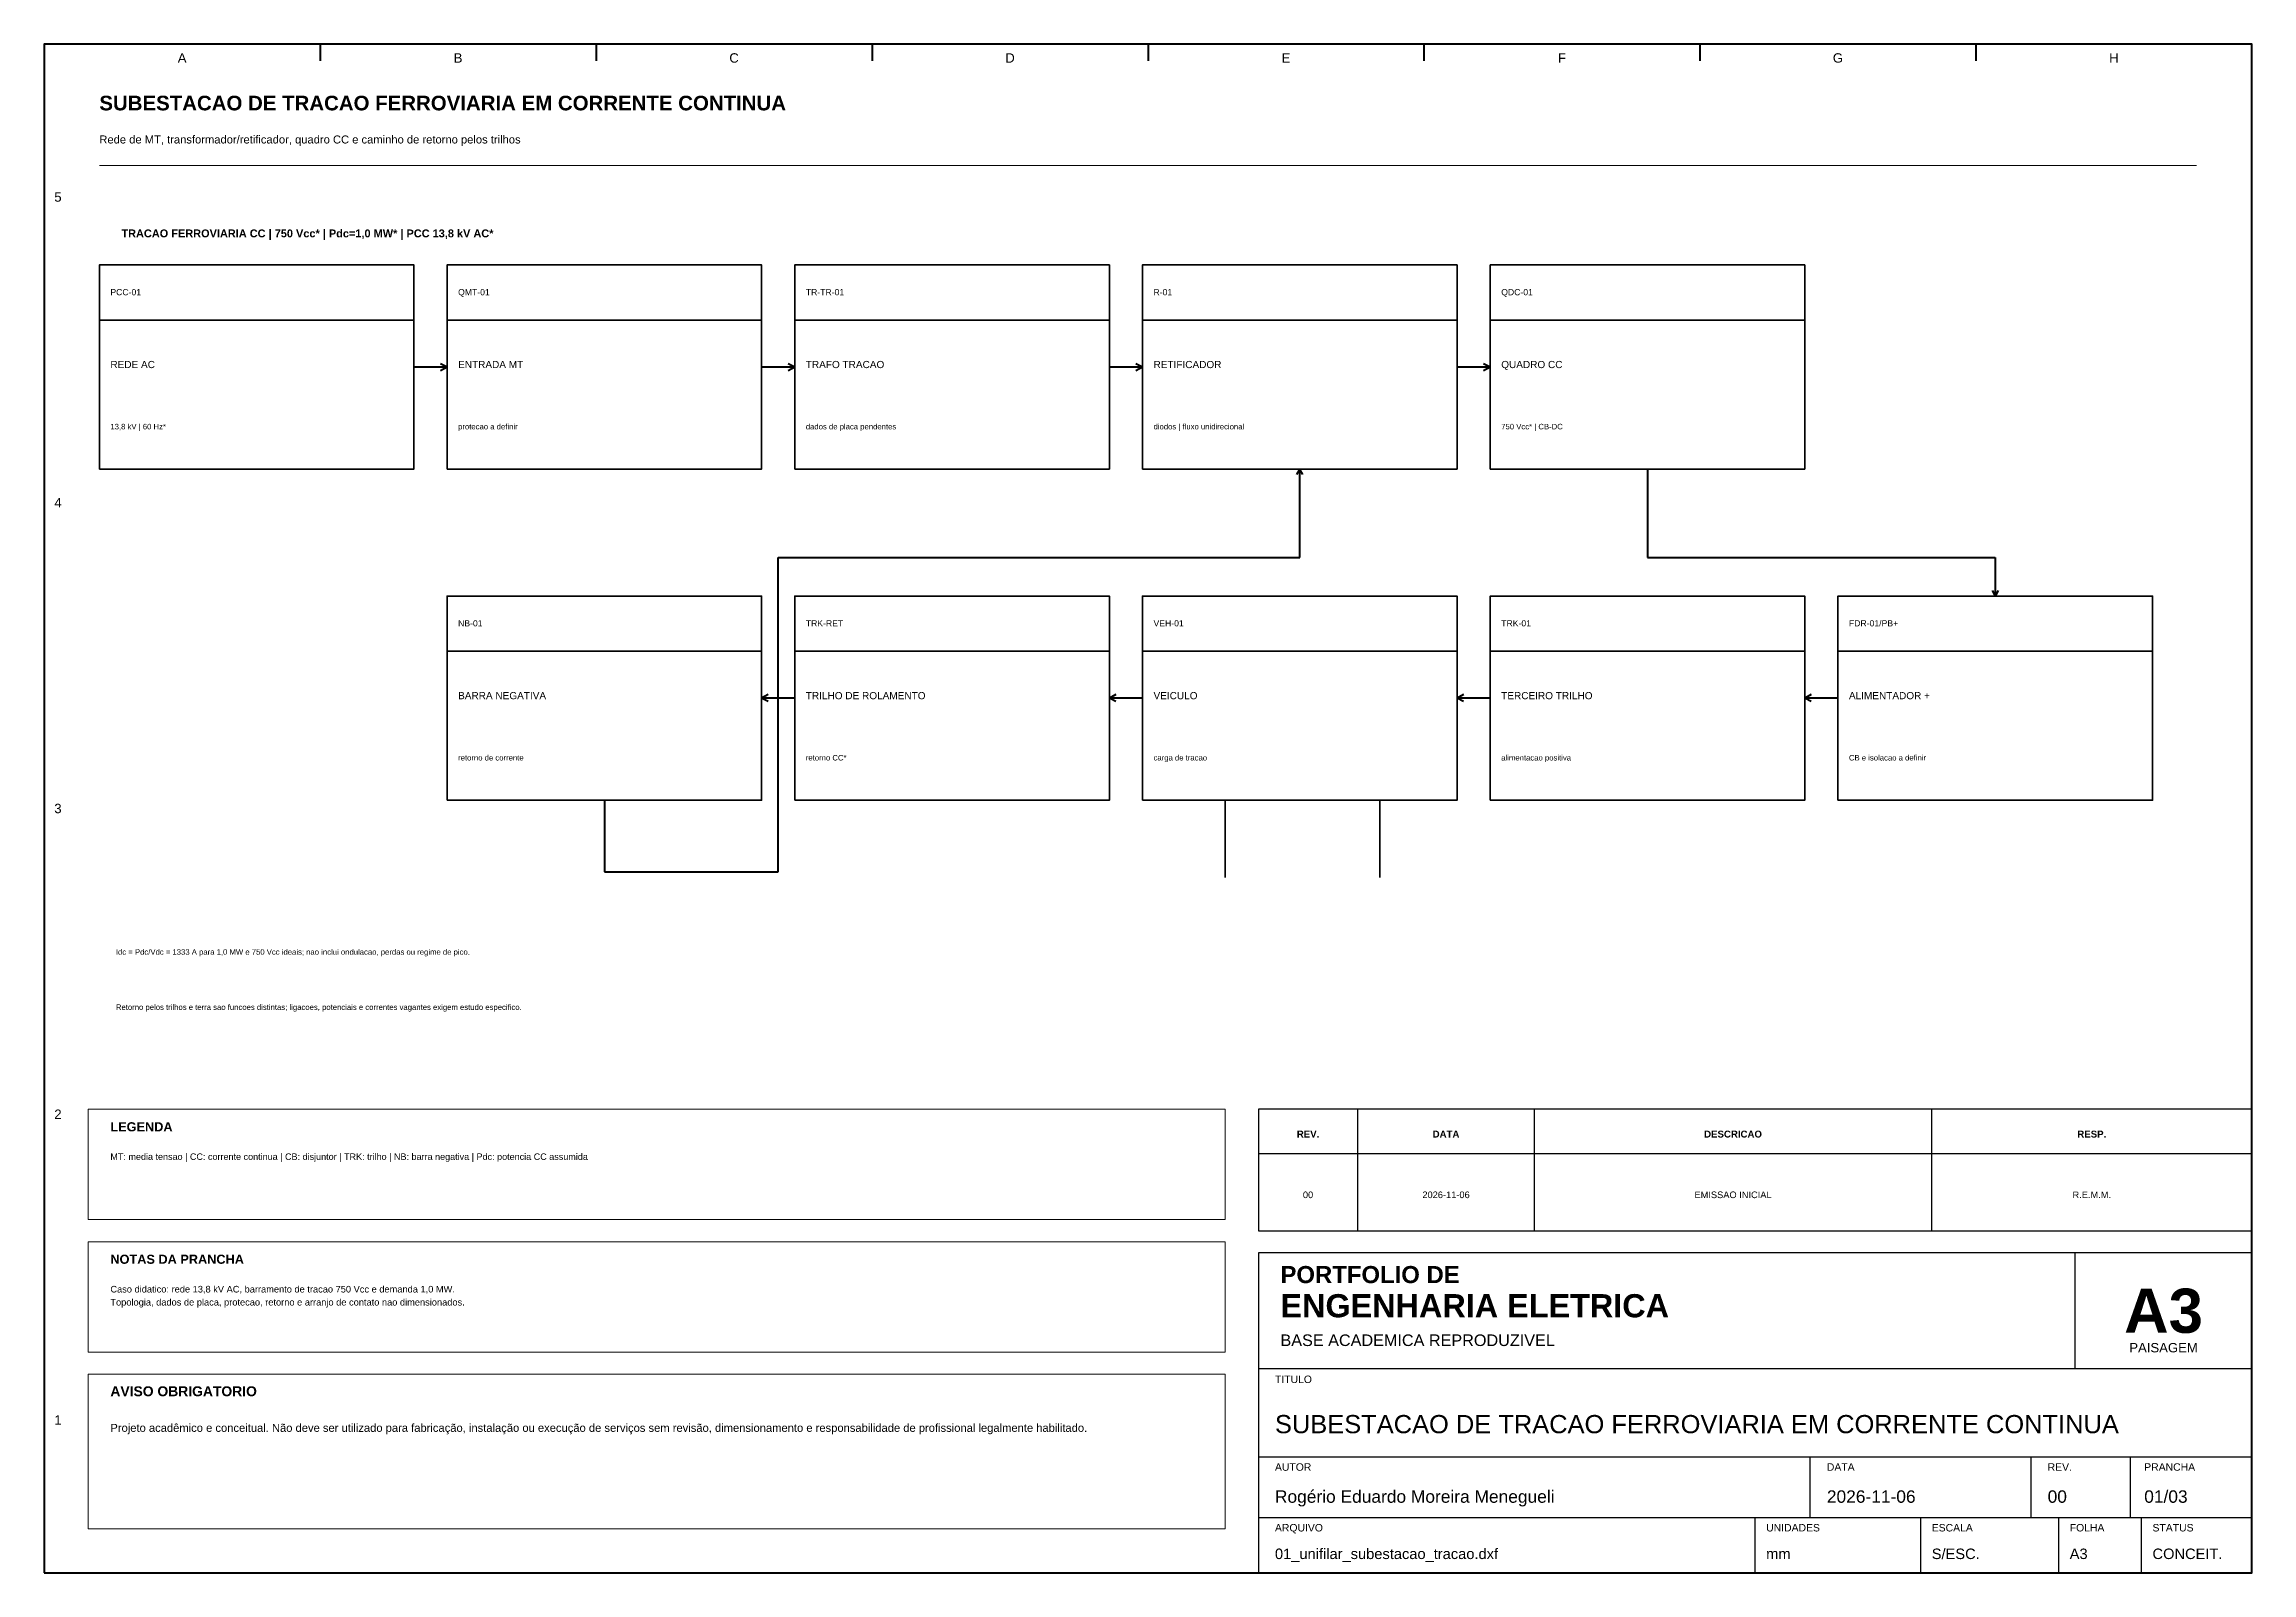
# Model space of a CAD drawing. Header units: millimetres. Extents: x 10 to 410, y 10 to 287.
import ezdxf
from ezdxf.enums import TextEntityAlignment as Align

# ---------------------------------------------------------------- set-up
doc = ezdxf.new("R2010")
doc.units = ezdxf.units.MM
for name, color, linetype, lineweight in [('00_MOLDURA', 7, 'CONTINUOUS', 50), ('01_CARIMBO', 7, 'CONTINUOUS', 25), ('02_TEXTO', 7, 'CONTINUOUS', 18), ('03_COTAS', 4, 'CONTINUOUS', 18), ('04_EQUIPAMENTOS', 2, 'CONTINUOUS', 35), ('05_POTENCIA', 1, 'CONTINUOUS', 50), ('08_CABOS', 30, 'CONTINUOUS', 35), ('12_LEGENDA', 7, 'CONTINUOUS', 18), ('13_NOTAS', 7, 'CONTINUOUS', 18)]:
    doc.layers.add(name, color=color, linetype=linetype, lineweight=lineweight)
doc.styles.add('PORTFOLIO_TEXTO', font='arial.ttf')
doc.styles.add('PORTFOLIO_TITULO', font='arialbd.ttf', dxfattribs={"width": 0.92})

# ---------------------------------------------------------------- blocks, each defined once
blk = doc.blocks.new('P20_CAIXA_EQUIPAMENTO')
blk.add_line((0, 27), (57, 27))
blk.add_lwpolyline([(0, 0), (57, 0), (57, 37), (0, 37)], close=True)
at = {"style": 'PORTFOLIO_TEXTO'}
for tag, p, height in [('TAG', (2, 31.5), 1.12), ('TITULO', (2, 18.3), 1.3), ('DADOS', (2, 7.2), 1)]:
    blk.add_attdef(tag, p, '', height=height, dxfattribs=at)
blk = doc.blocks.new('CARIMBO_A3')
at = {"layer": '01_CARIMBO'}
for p, q in [((148, 37), (148, 58)), ((0, 37), (180, 37)), ((0, 21), (180, 21)), ((100, 10), (100, 21)), ((140, 10), (140, 21)), ((158, 10), (158, 21)), ((0, 10), (180, 10)), ((90, 0), (90, 10)), ((120, 0), (120, 10)), ((145, 0), (145, 10)), ((160, 0), (160, 10))]:
    blk.add_line(p, q, dxfattribs=at)
blk.add_lwpolyline([(0, 0), (180, 0), (180, 58), (0, 58)], close=True, dxfattribs=at)
at = {"layer": '01_CARIMBO', "style": 'PORTFOLIO_TEXTO'}
for s, p in [('TITULO', (3, 34.4)), ('AUTOR', (3, 18.5)), ('DATA', (103, 18.5)), ('REV.', (143, 18.5)), ('PRANCHA', (160.5, 18.5)), ('ARQUIVO', (3, 7.5)), ('UNIDADES', (92, 7.5)), ('ESCALA', (122, 7.5)), ('FOLHA', (147, 7.5)), ('STATUS', (162, 7.5))]:
    blk.add_text(s, height=1.35, dxfattribs=at).set_placement(p)
at = {"layer": '02_TEXTO'}
for s, height, style, p in [('PORTFOLIO DE', 3.1, 'PORTFOLIO_TITULO', (4, 52.5)), ('ENGENHARIA ELETRICA', 4.2, 'PORTFOLIO_TITULO', (4, 46.3)), ('BASE ACADEMICA REPRODUZIVEL', 2.1, 'PORTFOLIO_TEXTO', (4, 41.1))]:
    blk.add_text(s, height=height, dxfattribs=dict(at, style=style)).set_placement(p)
for s, height, style, p in [('A3', 8, 'PORTFOLIO_TITULO', (164, 47.5)), ('PAISAGEM', 1.7, 'PORTFOLIO_TEXTO', (164, 40.8))]:
    blk.add_text(s, height=height, dxfattribs=dict(at, style=style)).set_placement(p, align=Align.MIDDLE_CENTER)
at = {"layer": '02_TEXTO', "style": 'PORTFOLIO_TEXTO'}
for tag, p, height in [('TITULO', (3, 25.3), 3.3), ('AUTOR', (3, 12.7), 2.25), ('DATA', (103, 12.7), 2.25), ('REVISAO', (143, 12.7), 2.25), ('PRANCHA', (160.5, 12.7), 2.25), ('ARQUIVO', (3, 2.5), 1.9), ('UNIDADES', (92, 2.5), 1.9), ('ESCALA', (122, 2.5), 1.9), ('FOLHA', (147, 2.5), 1.9), ('STATUS', (162, 2.5), 1.9)]:
    blk.add_attdef(tag, p, '', height=height, dxfattribs=at)

msp = doc.modelspace()

# ---------------------------------------------------------------- linework, layer by layer
at = {"layer": '00_MOLDURA'}
for p, q in [((60, 287), (60, 284)), ((110, 287), (110, 284)), ((160, 287), (160, 284)), ((210, 287), (210, 284)), ((260, 287), (260, 284)), ((310, 287), (310, 284)), ((360, 287), (360, 284))]:
    msp.add_line(p, q, dxfattribs=at)
msp.add_lwpolyline([(10, 10), (410, 10), (410, 287), (10, 287)], close=True, dxfattribs=at)
at = {"layer": '01_CARIMBO'}
for p, q in [((248, 72), (248, 94)), ((280, 72), (280, 94)), ((352, 72), (352, 94)), ((230, 86), (410, 86))]:
    msp.add_line(p, q, dxfattribs=at)
msp.add_lwpolyline([(230, 72), (410, 72), (410, 94), (230, 94)], close=True, dxfattribs=at)
at = {"layer": '03_COTAS'}
msp.add_line((20, 265), (400, 265), dxfattribs=at)
at = {"layer": '05_POTENCIA'}
for p, q in [((77, 228.5), (83, 228.5)), ((81.8, 229.16), (83, 228.5)), ((81.8, 227.84), (83, 228.5)), ((140, 228.5), (146, 228.5)), ((144.8, 229.16), (146, 228.5)), ((144.8, 227.84), (146, 228.5)), ((203, 228.5), (209, 228.5)), ((207.8, 229.16), (209, 228.5)), ((207.8, 227.84), (209, 228.5)), ((266, 228.5), (272, 228.5)), ((270.8, 229.16), (272, 228.5)), ((270.8, 227.84), (272, 228.5)), ((236.95, 209), (237.5, 210)), ((237.5, 194), (237.5, 210)), ((238.05, 209), (237.5, 210)), ((300.5, 210), (300.5, 194)), ((143, 137), (143, 194)), ((143, 194), (237.5, 194)), ((300.5, 194), (363.5, 194)), ((363.5, 194), (363.5, 187)), ((362.95, 188), (363.5, 187)), ((364.05, 188), (363.5, 187)), ((141.15, 169.13), (140, 168.5)), ((146, 168.5), (140, 168.5)), ((141.15, 167.87), (140, 168.5)), ((204.15, 169.13), (203, 168.5)), ((209, 168.5), (203, 168.5)), ((204.15, 167.87), (203, 168.5)), ((267.15, 169.13), (266, 168.5)), ((272, 168.5), (266, 168.5)), ((267.15, 167.87), (266, 168.5)), ((330.15, 169.13), (329, 168.5)), ((335, 168.5), (329, 168.5)), ((330.15, 167.87), (329, 168.5)), ((111.5, 150), (111.5, 137)), ((111.5, 137), (143, 137))]:
    msp.add_line(p, q, dxfattribs=at)
at = {"layer": '08_CABOS'}
for p, q in [((224, 150), (224, 136)), ((252, 150), (252, 136))]:
    msp.add_line(p, q, dxfattribs=at)
at = {"layer": '12_LEGENDA'}
msp.add_lwpolyline([(18, 74), (224, 74), (224, 94), (18, 94)], close=True, dxfattribs=at)
at = {"layer": '13_NOTAS'}
for points in [[(18, 50), (224, 50), (224, 70), (18, 70)], [(18, 18), (224, 18), (224, 46), (18, 46)]]:
    msp.add_lwpolyline(points, close=True, dxfattribs=at)

# ---------------------------------------------------------------- block references
at = {"layer": '01_CARIMBO'}
msp.add_blockref('CARIMBO_A3', (230, 10), dxfattribs=at).add_auto_attribs({'TITULO': 'SUBESTACAO DE TRACAO FERROVIARIA EM CORRENTE CONTINUA', 'AUTOR': 'Rogério Eduardo Moreira Menegueli', 'DATA': '2026-11-06', 'REVISAO': '00', 'PRANCHA': '01/03', 'ARQUIVO': '01_unifilar_subestacao_tracao.dxf', 'UNIDADES': 'mm', 'ESCALA': 'S/ESC.', 'FOLHA': 'A3', 'STATUS': 'CONCEIT.'})
at = {"layer": '04_EQUIPAMENTOS'}
for p, values in [((20, 210), {'TAG': 'PCC-01', 'TITULO': 'REDE AC', 'DADOS': '13,8 kV | 60 Hz*'}), ((83, 210), {'TAG': 'QMT-01', 'TITULO': 'ENTRADA MT', 'DADOS': 'protecao a definir'}), ((146, 210), {'TAG': 'TR-TR-01', 'TITULO': 'TRAFO TRACAO', 'DADOS': 'dados de placa pendentes'}), ((209, 210), {'TAG': 'R-01', 'TITULO': 'RETIFICADOR', 'DADOS': 'diodos | fluxo unidirecional'}), ((272, 210), {'TAG': 'QDC-01', 'TITULO': 'QUADRO CC', 'DADOS': '750 Vcc* | CB-DC'}), ((83, 150), {'TAG': 'NB-01', 'TITULO': 'BARRA NEGATIVA', 'DADOS': 'retorno de corrente'}), ((146, 150), {'TAG': 'TRK-RET', 'TITULO': 'TRILHO DE ROLAMENTO', 'DADOS': 'retorno CC*'}), ((209, 150), {'TAG': 'VEH-01', 'TITULO': 'VEICULO', 'DADOS': 'carga de tracao'}), ((272, 150), {'TAG': 'TRK-01', 'TITULO': 'TERCEIRO TRILHO', 'DADOS': 'alimentacao positiva'}), ((335, 150), {'TAG': 'FDR-01/PB+', 'TITULO': 'ALIMENTADOR +', 'DADOS': 'CB e isolacao a definir'})]:
    msp.add_blockref('P20_CAIXA_EQUIPAMENTO', p, dxfattribs=at).add_auto_attribs(values)

# ---------------------------------------------------------------- texts
at = {"layer": '00_MOLDURA', "style": 'PORTFOLIO_TEXTO'}
for s, p in [('A', (35, 284.5)), ('B', (85, 284.5)), ('C', (135, 284.5)), ('D', (185, 284.5)), ('E', (235, 284.5)), ('F', (285, 284.5)), ('G', (335, 284.5)), ('H', (385, 284.5)), ('5', (12.5, 259.3)), ('4', (12.5, 203.9)), ('3', (12.5, 148.5)), ('2', (12.5, 93.1)), ('1', (12.5, 37.7))]:
    msp.add_text(s, height=1.7, dxfattribs=at).set_placement(p, align=Align.MIDDLE_CENTER)
at = {"layer": '01_CARIMBO', "style": 'PORTFOLIO_TITULO'}
for s, p in [('REV.', (239, 89.5)), ('DATA', (264, 89.5)), ('DESCRICAO', (316, 89.5)), ('RESP.', (381, 89.5))]:
    msp.add_text(s, height=1.25, dxfattribs=at).set_placement(p, align=Align.MIDDLE_CENTER)
at = {"layer": '02_TEXTO'}
for s, height, style, p in [('SUBESTACAO DE TRACAO FERROVIARIA EM CORRENTE CONTINUA', 2.65, 'PORTFOLIO_TITULO', (20, 275)), ('Rede de MT, transformador/retificador, quadro CC e caminho de retorno pelos trilhos', 1.45, 'PORTFOLIO_TEXTO', (20, 269))]:
    msp.add_text(s, height=height, dxfattribs=dict(at, style=style)).set_placement(p)
at = {"layer": '02_TEXTO', "style": 'PORTFOLIO_TEXTO'}
for s, p in [('00', (239, 78.5)), ('2026-11-06', (264, 78.5)), ('EMISSAO INICIAL', (316, 78.5)), ('R.E.M.M.', (381, 78.5))]:
    msp.add_text(s, height=1.2, dxfattribs=at).set_placement(p, align=Align.MIDDLE_CENTER)
at = {"layer": '05_POTENCIA', "style": 'PORTFOLIO_TITULO'}
msp.add_text('TRACAO FERROVIARIA CC | 750 Vcc* | Pdc=1,0 MW* | PCC 13,8 kV AC*', height=1.42, dxfattribs=at).set_placement((24, 252))
at = {"layer": '12_LEGENDA', "style": 'PORTFOLIO_TITULO'}
msp.add_text('LEGENDA', height=1.65, dxfattribs=at).set_placement((22, 90))
at = {"layer": '12_LEGENDA', "insert": (22, 86), "char_height": 1.17, "width": 198, "attachment_point": 1, "line_spacing_factor": 1.18, "style": 'PORTFOLIO_TEXTO'}
msp.add_mtext('MT: media tensao | CC: corrente continua | CB: disjuntor | TRK: trilho | NB: barra negativa | Pdc: potencia CC assumida', dxfattribs=at)
at = {"layer": '13_NOTAS'}
for s, height, style, p in [('Idc = Pdc/Vdc = 1333 A para 1,0 MW e 750 Vcc ideais; nao inclui ondulacao, perdas ou regime de pico.', 1, 'PORTFOLIO_TEXTO', (23, 122)), ('Retorno pelos trilhos e terra sao funcoes distintas; ligacoes, potenciais e correntes vagantes exigem estudo especifico.', 1, 'PORTFOLIO_TEXTO', (23, 112)), ('NOTAS DA PRANCHA', 1.65, 'PORTFOLIO_TITULO', (22, 66)), ('AVISO OBRIGATORIO', 1.8, 'PORTFOLIO_TITULO', (22, 42))]:
    msp.add_text(s, height=height, dxfattribs=dict(at, style=style)).set_placement(p)
at = {"layer": '13_NOTAS', "width": 198, "attachment_point": 1, "line_spacing_factor": 1.18, "style": 'PORTFOLIO_TEXTO'}
for s, insert, char_height in [('Caso didatico: rede 13,8 kV AC, barramento de tracao 750 Vcc e demanda 1,0 MW.\\PTopologia, dados de placa, protecao, retorno e arranjo de contato nao dimensionados.', (22, 62), 1.2), ('Projeto acadêmico e conceitual. Não deve ser utilizado para fabricação, instalação ou execução de serviços sem revisão, dimensionamento e responsabilidade de profissional legalmente habilitado.', (22, 37), 1.45)]:
    msp.add_mtext(s, dxfattribs=dict(at, insert=insert, char_height=char_height))

doc.saveas('drawing.dxf')
